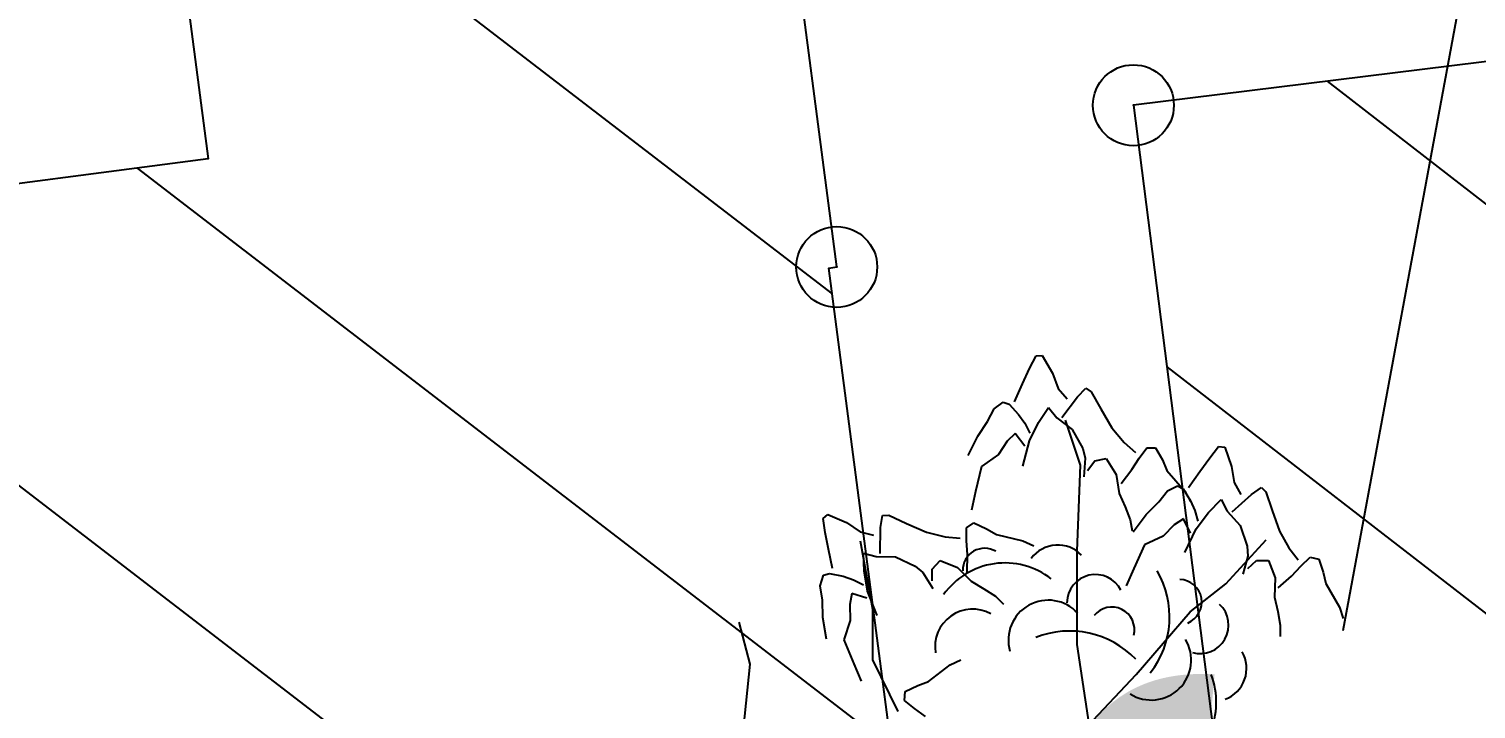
# Model space of a CAD drawing. Header units: millimetres. Extents: x 524954 to 526204, y 9523489 to 9524010.
# Drawn here: x 525516.23 to 525525.17, y 9523579.97 to 9523584.17 of the extents above; entities that cross this region are included whole.
import ezdxf
from ezdxf.enums import TextEntityAlignment as Align

# ---------------------------------------------------------------- set-up
doc = ezdxf.new("R2010")
doc.units = ezdxf.units.MM
doc.header["$PDMODE"] = 32
doc.header["$PDSIZE"] = 0.5
doc.linetypes.add('ACAD_ISO12W100', pattern=[21, 12, -3, 0, -3, 0, -3])
for name, color, linetype in [('Arbre', 34, 'ACAD_ISO12W100'), ('Bati', 6, 'Continuous'), ('Bati_H', 1, 'Continuous'), ('Route - Route de la corniche de Brazzaville - Tabulations', 7, 'Continuous'), ('Route - Route de la corniche de Brazzaville - Textes - Tabulations', 1, 'Continuous'), ('TopoAlt', 3, 'Continuous'), ('TOPOJIS', 7, 'Continuous')]:
    doc.layers.add(name, color=color, linetype=linetype)
doc.styles.add('Affichages route', font='arial.ttf', dxfattribs={"height": 0.5})
doc.styles.add('Simplex 1.0', font='Simplex.shx', dxfattribs={"width": 0.99, "height": 1})

# ---------------------------------------------------------------- blocks, each defined once
blk = doc.blocks.new('TCPOINT M')
at = {"color": 0}
blk.add_point((0, 0), dxfattribs=at)
at = {"layer": 'TopoAlt', "style": 'Simplex 1.0', "width": 0.99}
blk.add_attdef('ALT', (0.15, 0.15), '', height=1, dxfattribs=at)
blk = doc.blocks.new('v088')
at = {"color": 3, "linetype": 'Continuous'}
for p, q in [((-0.0239, 12.3184), (0.0161, 12.3965)), ((0.0161, 12.3965), (0.0546, 12.3999)), ((0.0546, 12.3999), (0.1184, 12.2906)), ((-0.0686, 12.2238), (-0.0239, 12.3184)), ((0.1184, 12.2906), (0.1522, 12.1952)), ((-0.1179, 12.1126), (-0.0686, 12.2238)), ((0.1522, 12.1952), (0.2074, 12.1313)), ((0.2717, 12.1435), (0.3242, 12.1966)), ((0.3242, 12.1966), (0.3557, 12.1751)), ((0.3557, 12.1751), (0.415, 12.0689)), ((-0.2828, 11.9912), (-0.2428, 12.0693)), ((-0.2428, 12.0693), (-0.1881, 12.111)), ((-0.1881, 12.111), (-0.1505, 12.0986)), ((-0.1505, 12.0986), (-0.0915, 12.0354)), ((0.0317, 11.9844), (0.0922, 12.0781)), ((0.0922, 12.0781), (0.1437, 12.0135)), ((0.1746, 12.0155), (0.2717, 12.1435)), ((0.415, 12.0689), (0.4841, 11.9528)), ((-0.344, 11.9013), (-0.2828, 11.9912)), ((-0.0915, 12.0354), (-0.0536, 11.98)), ((-0.0536, 11.98), (-0.0225, 11.9193)), ((-0.0252, 11.8718), (0.0317, 11.9844)), ((0.1437, 12.0135), (0.2395, 11.9416)), ((-0.4033, 11.7804), (-0.344, 11.9013)), ((-0.1123, 11.9179), (-0.1618, 11.8694)), ((-0.0542, 11.8389), (-0.1123, 11.9179)), ((0.2395, 11.9416), (0.3048, 11.8248)), ((0.4841, 11.9528), (0.5601, 11.8616)), ((-0.1618, 11.8694), (-0.2169, 11.7884)), ((-0.066, 11.7153), (-0.0252, 11.8718)), ((0.3048, 11.8248), (0.32, 11.7651)), ((0.5601, 11.8616), (0.6304, 11.8005)), ((0.6527, 11.7656), (0.6994, 11.8293)), ((0.6994, 11.8293), (0.7544, 11.828)), ((0.7544, 11.828), (0.796, 11.7537)), ((1.0886, 11.7676), (1.1424, 11.8368)), ((1.1424, 11.8368), (1.1809, 11.833)), ((1.1809, 11.833), (1.2232, 11.7138)), ((-0.3202, 11.714), (-0.3572, 11.5582)), ((-0.2169, 11.7884), (-0.3202, 11.714)), ((0.32, 11.7651), (0.3106, 11.6498)), ((0.3344, 11.6895), (0.378, 11.7487)), ((0.378, 11.7487), (0.4498, 11.7623)), ((0.4498, 11.7623), (0.5114, 11.6644)), ((0.6075, 11.6944), (0.6527, 11.7656)), ((0.796, 11.7537), (0.824, 11.6885)), ((1.027, 11.683), (1.0886, 11.7676)), ((1.2232, 11.7138), (1.2386, 11.6137)), ((0.5114, 11.6644), (0.5299, 11.5465)), ((0.5418, 11.6075), (0.6075, 11.6944)), ((0.824, 11.6885), (0.9344, 11.5607)), ((0.9578, 11.583), (1.027, 11.683)), ((-0.3572, 11.5582), (-0.3824, 11.4437)), ((0.5299, 11.5465), (0.5653, 11.4632)), ((0.7732, 11.4945), (0.827, 11.5637)), ((0.827, 11.5637), (0.8886, 11.5945)), ((0.8886, 11.5945), (0.9232, 11.5753)), ((0.9232, 11.5753), (0.9693, 11.5022)), ((0.9344, 11.5607), (0.97, 11.497)), ((1.2271, 11.433), (1.3463, 11.5407)), ((1.2386, 11.6137), (1.2809, 11.5407)), ((1.3463, 11.5407), (1.4079, 11.583)), ((1.4079, 11.583), (1.4348, 11.556)), ((1.4348, 11.556), (1.4733, 11.4406)), ((0.5653, 11.4632), (0.5962, 11.3829)), ((0.6962, 11.4176), (0.7732, 11.4945)), ((0.9693, 11.5022), (0.9963, 11.4406)), ((0.9963, 11.4406), (1.0155, 11.3753)), ((1.0809, 11.4291), (1.1578, 11.5099)), ((1.1578, 11.5099), (1.1963, 11.4368)), ((1.1963, 11.4368), (1.2771, 11.3483)), ((1.4733, 11.4406), (1.5194, 11.3137)), ((-1.2987, 11.3921), (-1.2695, 11.4174)), ((-1.2853, 11.3054), (-1.2987, 11.3921)), ((-1.2695, 11.4174), (-1.1537, 11.3664)), ((-1.1537, 11.3664), (-1.0704, 11.3089)), ((-0.9434, 11.3371), (-0.9319, 11.4109)), ((-0.9319, 11.4109), (-0.8938, 11.412)), ((-0.8938, 11.412), (-0.7835, 11.3608)), ((-0.7835, 11.3608), (-0.6595, 11.3072)), ((-0.4126, 11.3334), (-0.3673, 11.3647)), ((-0.3673, 11.3647), (-0.2901, 11.3288)), ((0.5962, 11.3829), (0.6091, 11.3149)), ((0.6155, 11.3099), (0.6962, 11.4176)), ((0.8693, 11.3522), (0.8001, 11.2829)), ((0.927, 11.3906), (0.8693, 11.3522)), ((0.9693, 11.3022), (0.927, 11.3906)), ((1.004, 11.3291), (1.0809, 11.4291)), ((1.2771, 11.3483), (1.3194, 11.2214)), ((-1.266, 11.2026), (-1.2853, 11.3054)), ((-1.0704, 11.3089), (-0.9882, 11.2895)), ((-0.9469, 11.1764), (-0.9434, 11.3371)), ((-0.6595, 11.3072), (-0.5444, 11.2779)), ((-0.5444, 11.2779), (-0.4516, 11.2697)), ((-0.4131, 11.2545), (-0.4126, 11.3334)), ((-0.2901, 11.3288), (-0.2291, 11.2925)), ((-0.2291, 11.2925), (-0.0648, 11.2537)), ((0.8001, 11.2829), (0.6847, 11.2291)), ((0.9347, 11.1829), (1.004, 11.3291)), ((1.5194, 11.3137), (1.5771, 11.2099)), ((-1.2408, 11.0836), (-1.266, 11.2026)), ((-1.0503, 11.1789), (-0.9708, 11.1567)), ((-1.0444, 11.0675), (-1.0503, 11.1789)), ((-0.4079, 11.1703), (-0.4131, 11.2545)), ((-0.4102, 11.0614), (-0.4079, 11.1703)), ((-0.0648, 11.2537), (0.0014, 11.223)), ((0.6847, 11.2291), (0.6193, 11.0829)), ((1.3194, 11.2214), (1.3232, 11.1598)), ((1.5771, 11.2099), (1.6348, 11.1368)), ((-0.9708, 11.1567), (-0.851, 11.1547)), ((-0.851, 11.1547), (-0.7296, 11.0984)), ((-0.7296, 11.0984), (-0.6822, 11.0589)), ((-0.6263, 11.0061), (-0.6257, 11.0796)), ((-0.6257, 11.0796), (-0.5755, 11.1328)), ((-0.5755, 11.1328), (-0.4682, 11.0896)), ((-0.4682, 11.0896), (-0.3841, 11.005)), ((0.6193, 11.0829), (0.5731, 10.9752)), ((1.3232, 11.1598), (1.2925, 11.0483)), ((1.3232, 11.0829), (1.3771, 11.1329)), ((1.3771, 11.1329), (1.4502, 11.1329)), ((1.4502, 11.1329), (1.4925, 11.0252)), ((1.5925, 11.0368), (1.6502, 11.0983)), ((1.6502, 11.0983), (1.7079, 11.1522)), ((1.7079, 11.1522), (1.7617, 11.1406)), ((1.7617, 11.1406), (1.7887, 11.0598)), ((-1.3166, 10.9752), (-1.2967, 11.0411)), ((-1.2967, 11.0411), (-1.2589, 11.0531)), ((-1.2589, 11.0531), (-1.1741, 11.0365)), ((-1.1741, 11.0365), (-1.1109, 11.0139)), ((-1.1109, 11.0139), (-1.0501, 10.983)), ((-1.0245, 10.9429), (-1.0444, 11.0675)), ((-0.6822, 11.0589), (-0.6222, 10.96)), ((-0.3841, 11.005), (-0.3065, 10.9583)), ((1.4925, 11.0252), (1.4886, 10.906)), ((1.5117, 10.9637), (1.5925, 11.0368)), ((1.7887, 11.0598), (1.8041, 10.9906)), ((1.8041, 10.9906), (1.8887, 10.8444)), ((-1.3032, 10.8885), (-1.3166, 10.9752)), ((-1.122, 10.9292), (-1.1336, 10.8608)), ((-1.0286, 10.8992), (-1.122, 10.9292)), ((-0.9657, 10.7922), (-1.0245, 10.9429)), ((-0.3065, 10.9583), (-0.2344, 10.9114)), ((-0.2344, 10.9114), (-0.1841, 10.8638)), ((1.4886, 10.906), (1.5079, 10.8175)), ((-1.3, 10.7798), (-1.3032, 10.8885)), ((-1.1336, 10.8608), (-1.1308, 10.7629)), ((1.5079, 10.8175), (1.5233, 10.7329)), ((1.8887, 10.8444), (1.9118, 10.7752)), ((-1.2771, 10.6471), (-1.3, 10.7798)), ((-1.1308, 10.7629), (-1.1708, 10.642)), ((1.5233, 10.7329), (1.5233, 10.6636)), ((-1.1708, 10.642), (-1.1094, 10.4942)), ((-1.1094, 10.4942), (-1.0628, 10.3867)), ((-0.648, 10.3846), (-0.514, 10.4875)), ((-0.514, 10.4875), (-0.4484, 10.5194)), ((-0.7146, 10.3603), (-0.648, 10.3846)), ((-0.7957, 10.2682), (-0.7912, 10.3231)), ((-0.7912, 10.3231), (-0.7146, 10.3603)), ((-0.7348, 10.218), (-0.7957, 10.2682)), ((-0.6662, 10.1688), (-0.7348, 10.218))]:
    blk.add_line(p, q, dxfattribs=at)
at = {"linetype": 'Continuous'}
for p, q in [((0.2897, 11.7219), (0.1969, 11.9998)), ((0.2697, 11.1929), (0.2897, 11.7219)), ((1.1882, 10.9882), (1.4374, 11.2608)), ((-0.9914, 10.8307), (-1.0686, 11.252)), ((0.2693, 10.6145), (0.2697, 11.1929)), ((0.9679, 10.8157), (1.1882, 10.9882)), ((-0.9911, 10.5198), (-0.9914, 10.8307)), ((0.6339, 10.4293), (0.9679, 10.8157)), ((-1.7492, 10.4915), (-1.8168, 10.7513)), ((0.3448, 10.1217), (0.2693, 10.6145)), ((-1.8059, 9.9306), (-1.7492, 10.4915)), ((-0.8352, 10.1996), (-0.9911, 10.5198)), ((0.3358, 10.1122), (0.6339, 10.4293))]:
    blk.add_line(p, q, dxfattribs=at)
at = {"color": 3, "linetype": 'Continuous'}
for centre, major_axis, start_param, end_param in [((-0.3005, 11.0717), (0.0964, 0.0964), 0.254619, 2.377018), ((0.1501, 11.0237), (0.1445, 0.1445), 6.263619, 7.998733), ((-0.1756, 10.6509), (0.3298, 0.3298), 0.12682, 1.733702), ((0.3829, 10.8698), (-0.1246, 0.1246), 4.396235, 7.060094), ((0.2754, 10.7857), (0.3995, 0.3995), 4.836335, 6.022049), ((0.8987, 10.8757), (0.099, 0.099), 4.31771, 7.031286), ((0.0911, 10.6412), (0.1741, 0.1741), 6.236163, 8.918901), ((-0.3757, 10.5998), (0.1641, 0.1641), 0.282297, 2.520721), ((0.4834, 10.7051), (-0.099, 0.099), 3.680741, 6.394318), ((1.0287, 10.7332), (-0.1246, 0.1246), 2.081137, 4.744996), ((0.2226, 10.1318), (-0.3995, 0.3995), 4.689978, 5.875693), ((0.7276, 10.5169), (-0.1741, 0.1741), 1.793126, 4.475865), ((1.1114, 10.4666), (-0.1445, 0.1445), 2.713295, 4.448408), ((0.6623, 10.2582), (-0.3298, 0.3298), 2.69514, 4.302022)]:
    blk.add_ellipse(centre, major_axis=major_axis, ratio=1, start_param=start_param, end_param=end_param, dxfattribs=at)

msp = doc.modelspace()

# ---------------------------------------------------------------- hatches: boundary and pattern name
at = {"layer": 'Bati_H'}
h = msp.add_hatch(dxfattribs=at)
h.set_pattern_fill('_U', color=256, scale=2, angle=142.44123, style=0, pattern_type=0)
h.set_pattern_definition([(142.441232171, (0, 0), (-1.2191496898, -1.58545704258), [])])
h.paths.add_polyline_path([(525521.2202, 9523582.7037), (525520.5993, 9523587.458), (525516.8602, 9523587.0394), (525517.3392, 9523583.3717), (525513.5627, 9523582.8785), (525514.4069, 9523576.4108), (525521.8659, 9523577.385), (525521.1721, 9523582.6974)])
h = msp.add_hatch(dxfattribs=at)
h.set_pattern_fill('_U', color=256, scale=2, angle=142.27045, style=0, pattern_type=0)
h.set_pattern_definition([(142.270453261, (0, 0), (-1.22386996647, -1.5818161414), [])])
h.paths.add_polyline_path([(525531.6958, 9523575.4947), (525530.4053, 9523585.6103), (525526.6708, 9523585.1777), (525526.7998, 9523584.1664), (525523.0518, 9523583.7026), (525524.2278, 9523574.4847), (525524.2206, 9523574.5411)])

# ---------------------------------------------------------------- linework, layer by layer
at = {"layer": 'Bati', "flags": 128}
for points in [[(525521.2202, 9523582.7037), (525520.5993, 9523587.458), (525516.8602, 9523587.0394), (525517.3392, 9523583.3717), (525513.5627, 9523582.8785), (525514.4069, 9523576.4108), (525521.8659, 9523577.385), (525521.1721, 9523582.6974)], [(525531.6958, 9523575.4947), (525530.4053, 9523585.6103), (525526.6708, 9523585.1777), (525526.7998, 9523584.1664), (525523.0518, 9523583.7026), (525524.2278, 9523574.4847), (525524.2206, 9523574.5411)]]:
    msp.add_lwpolyline(points, close=True, dxfattribs=at)
at = {"layer": 'Route - Route de la corniche de Brazzaville - Tabulations'}
msp.add_line((525535.2815, 9523639.4518), (525524.3448, 9523580.457), dxfattribs=at)

# ---------------------------------------------------------------- block references
at = {"layer": 'Arbre'}
msp.add_blockref('v088', (525522.435, 9523569.758), dxfattribs=at)
at = {"layer": 'TOPOJIS'}
for p in [(525523.0518, 9523583.7026), (525521.2202, 9523582.7037)]:
    msp.add_blockref('TCPOINT M', p, dxfattribs=at)

# ---------------------------------------------------------------- texts
at = {"layer": 'Route - Route de la corniche de Brazzaville - Textes - Tabulations', "style": 'Affichages route'}
msp.add_text('360.0', height=3, rotation=259.49755, dxfattribs=at).set_placement((525524.2992, 9523580.2112), align=Align.MIDDLE_LEFT)

doc.saveas('drawing.dxf')
